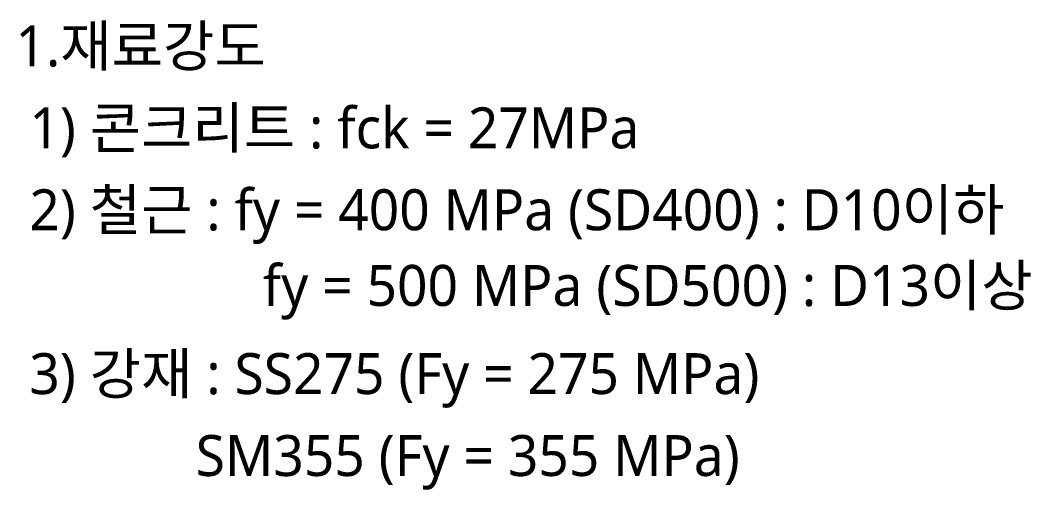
# Model space of a CAD drawing. Header units: millimetres. Extents: x 9929 to 330537, y 4940 to 105100.
# Drawn here: x 147526 to 162337, y 77689 to 84568 of the extents above; entities that cross this region are included whole.
import ezdxf
from ezdxf.enums import TextEntityAlignment as Align

# ---------------------------------------------------------------- set-up
doc = ezdxf.new("R2010")
doc.units = ezdxf.units.MM
doc.header["$LTSCALE"] = 150
doc.layers.add('TEXT', color=3, linetype='Continuous')
doc.styles.add('스타일1', font='malgun.ttf')

msp = doc.modelspace()

# ---------------------------------------------------------------- texts
at = {"layer": 'TEXT', "style": '스타일1'}
for s, p in [('1.재료강도', (147456.9, 83711.1)), (' 1) 콘크리트 : fck = 27MPa', (147456.9, 82511.1)), (' 2) 철근 : fy = 400 MPa (SD400) : D10이하', (147456.9, 81311.1)), (' fy = 500 MPa (SD500) : D13이상', (150878, 80202.5)), (' 3) 강재 : SS275 (Fy = 275 MPa)', (147456.9, 78911.1)), ('             SM355 (Fy = 355 MPa)', (147456.9, 77711.1))]:
    msp.add_text(s, height=600, dxfattribs=at).set_placement(p, align=Align.BOTTOM_LEFT)

doc.saveas('drawing.dxf')
